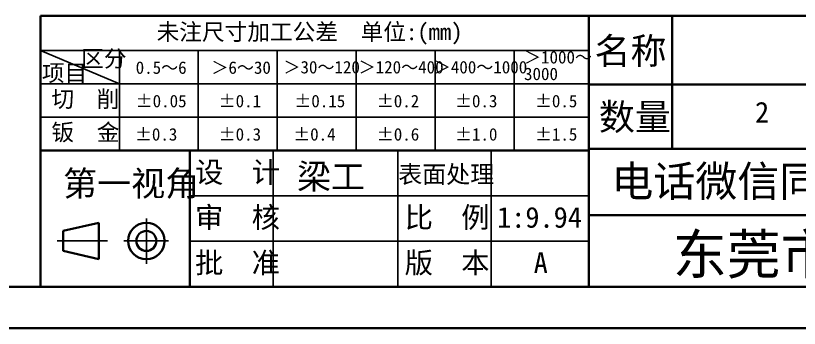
# Model space of a CAD drawing. Header units: millimetres. Extents: x 0 to 2952, y 0 to 2087.
# Drawn here: x 1440 to 2377, y 0 to 374 of the extents above; entities that cross this region are included whole.
import ezdxf

# ---------------------------------------------------------------- set-up
doc = ezdxf.new("R2010")
doc.units = ezdxf.units.MM
doc.header["$LTSCALE"] = 9.94
doc.linetypes.add('CENTERX2', pattern=[20.32, 12.7, -2.54, 2.54, -2.54])
doc.layers.add('粗实线', color=7, linetype='Continuous', lineweight=35)
doc.layers.add('细实线', color=7, linetype='Continuous')
doc.styles.add('SLDTEXTSTYLE0', font='SIMSUN.TTC', dxfattribs={"bigfont": 'bigfont'})
doc.styles.add('SLDTEXTSTYLE1', font='SIMSUN.TTC', dxfattribs={"bigfont": 'bigfont'})
doc.styles.add('SLDTEXTSTYLE2', font='SIMSUN.TTC')
doc.styles.add('SLDTEXTSTYLE3', font='SIMSUN.TTC', dxfattribs={"bigfont": 'bigfont'})

# ---------------------------------------------------------------- blocks, each defined once
blk = doc.blocks.new('块1')
at = {"layer": '粗实线'}
for p, q in [((7.11, 39.46), (49.6, 49.28)), ((49.6, 49.28), (49.6, 5.66)), ((7.11, 39.46), (7.11, 15.49)), ((7.11, 15.49), (49.6, 5.66))]:
    blk.add_line(p, q, dxfattribs=at)
for radius in [21.81, 11.98]:
    blk.add_circle((106.46, 27.47), radius, dxfattribs=at)
at = {"layer": '细实线', "linetype": 'CENTERX2'}
for p, q in [((106.46, 0), (106.46, 54.25)), ((0, 27.47), (60.16, 27.47)), ((133.05, 27.47), (79.69, 27.47))]:
    blk.add_line(p, q, dxfattribs=at)
blk = doc.blocks.new('SW_NOTE_0_1')
at = {"layer": '细实线', "color": 0, "char_height": 14.91, "attachment_point": 1}
for s, insert, style in [('＞1000～', (0, 17.35), 'SLDTEXTSTYLE0'), ('3000', (0, -2.53), 'SLDTEXTSTYLE2')]:
    blk.add_mtext(s, dxfattribs=dict(at, insert=insert, style=style))

msp = doc.modelspace()

# ---------------------------------------------------------------- linework, layer by layer
at = {"layer": '粗实线'}
for p, q in [((2902.48, 373.744), (1469.132, 373.744)), ((1469.132, 373.744), (1469.132, 49.7)), ((2125.113, 373.744), (2125.113, 49.7)), ((2224.513, 373.744), (2224.513, 214.704)), ((2125.113, 291.485), (2902.48, 291.485)), ((2125.113, 212.716), (1469.132, 212.716)), ((1648.052, 212.716), (1648.052, 49.7)), ((2125.113, 214.704), (2902.48, 214.704)), ((2125.113, 135.184), (2902.48, 135.184)), ((149.1, 49.7), (2902.48, 49.7)), ((0, 0), (2952.18, 0))]:
    msp.add_line(p, q, dxfattribs=at)
at = {"layer": '细实线'}
for p, q in [((2125.113, 331.996), (1469.132, 331.996)), ((1469.132, 331.996), (1563.562, 292.236)), ((1563.562, 331.996), (1563.562, 212.716)), ((1657.992, 331.996), (1657.992, 212.716)), ((1752.422, 331.996), (1752.422, 212.716)), ((1846.852, 331.996), (1846.852, 212.716)), ((1941.282, 331.996), (1941.282, 212.716)), ((2035.712, 331.996), (2035.712, 212.716)), ((2125.113, 292.236), (1469.132, 292.236)), ((2125.113, 252.476), (1469.132, 252.476)), ((1747.452, 212.716), (1747.452, 49.7)), ((1896.552, 212.716), (1896.552, 49.7)), ((2008.022, 212.716), (2008.022, 49.7)), ((1648.052, 158.543), (2125.113, 158.543)), ((1648.052, 104.37), (2125.113, 104.37))]:
    msp.add_line(p, q, dxfattribs=at)

# ---------------------------------------------------------------- block references
at = {"color": 7, "linetype": 'Continuous'}
msp.add_blockref('块1', (1489.414, 76.998), dxfattribs=at)
at = {"layer": '细实线'}
msp.add_blockref('SW_NOTE_0_1', (2047.468, 314.14), dxfattribs=at)

# ---------------------------------------------------------------- texts
for s, insert, char_height, attachment_point, style in [('未注尺寸加工公差  单位:(mm)', (1791.027, 364.365), 19.88, 2, 'SLDTEXTSTYLE0'), ('名称', (2131.798, 347.405), 31.5595, 1, 'SLDTEXTSTYLE1'), ('区分', (1517.947, 332.402), 19.88, 1, 'SLDTEXTSTYLE0'), ('0.5～6', (1583.131, 319.143), 14.91, 1, 'SLDTEXTSTYLE0'), ('＞6～30', (1673.682, 319.143), 14.91, 1, 'SLDTEXTSTYLE0'), ('＞30～120', (1759.825, 319.637), 14.91, 1, 'SLDTEXTSTYLE0'), ('＞120～400', (1849.749, 319.637), 14.91, 1, 'SLDTEXTSTYLE0'), ('＞400～1000', (1939.622, 319.637), 14.91, 1, 'SLDTEXTSTYLE0'), ('项目', (1470.916, 315.139), 19.88, 1, 'SLDTEXTSTYLE0'), ('切  削', (1482.377, 284.092), 19.88, 1, 'SLDTEXTSTYLE0'), ('±0.05', (1583.131, 279.123), 14.91, 1, 'SLDTEXTSTYLE2'), ('±0.1', (1682.359, 279.123), 14.91, 1, 'SLDTEXTSTYLE2'), ('±0.15', (1772.841, 279.123), 14.91, 1, 'SLDTEXTSTYLE2'), ('±0.2', (1871.441, 279.123), 14.91, 1, 'SLDTEXTSTYLE2'), ('±0.3', (1964.937, 279.123), 14.91, 1, 'SLDTEXTSTYLE2'), ('±0.5', (2060.483, 279.123), 14.91, 1, 'SLDTEXTSTYLE2'), ('数量', (2136.974, 268.513), 31.5595, 1, 'SLDTEXTSTYLE0'), ('2', (2332.129, 270.794), 24.85, 2, 'SLDTEXTSTYLE2'), ('钣  金', (1482.377, 244.316), 19.88, 1, 'SLDTEXTSTYLE0'), ('±0.3', (1582.194, 239.347), 14.91, 1, 'SLDTEXTSTYLE2'), ('±0.3', (1682.359, 239.347), 14.91, 1, 'SLDTEXTSTYLE2'), ('±0.4', (1771.447, 239.347), 14.91, 1, 'SLDTEXTSTYLE2'), ('±0.6', (1871.441, 239.347), 14.91, 1, 'SLDTEXTSTYLE2'), ('±1.0', (1964.937, 239.347), 14.91, 1, 'SLDTEXTSTYLE2'), ('±1.5', (2060.483, 239.347), 14.91, 1, 'SLDTEXTSTYLE2'), ('设  计', (1654.08, 199.034), 24.85, 1, 'SLDTEXTSTYLE0'), ('梁工', (1816.708, 196.394), 29.82, 2, 'SLDTEXTSTYLE3'), ('表面处理', (1897.05, 194.737), 21.0397, 1, 'SLDTEXTSTYLE0'), ('电话微信同号：13189869359', (2465.407, 194.242), 36.81942, 2, 'SLDTEXTSTYLE0'), ('第一视角', (1496.364, 188.096), 29.82, 1, 'SLDTEXTSTYLE0'), ('审  核', (1654.08, 145.144), 24.85, 1, 'SLDTEXTSTYLE0'), ('比  例', (1904.695, 145.144), 24.85, 1, 'SLDTEXTSTYLE0'), ('1:9.94', (2065.973, 145.144), 24.85, 2, 'SLDTEXTSTYLE2'), ('东莞市科技有限公司', (2225.286, 112.2), 47.3392, 1, 'SLDTEXTSTYLE0'), ('批  准', (1654.08, 90.812), 24.85, 1, 'SLDTEXTSTYLE0'), ('版  本', (1904.695, 90.812), 24.85, 1, 'SLDTEXTSTYLE0'), ('A', (2067.472, 90.812), 24.85, 2, 'SLDTEXTSTYLE2')]:
    msp.add_mtext(s, dxfattribs=dict(at, insert=insert, char_height=char_height, attachment_point=attachment_point, style=style))

doc.saveas('drawing.dxf')
